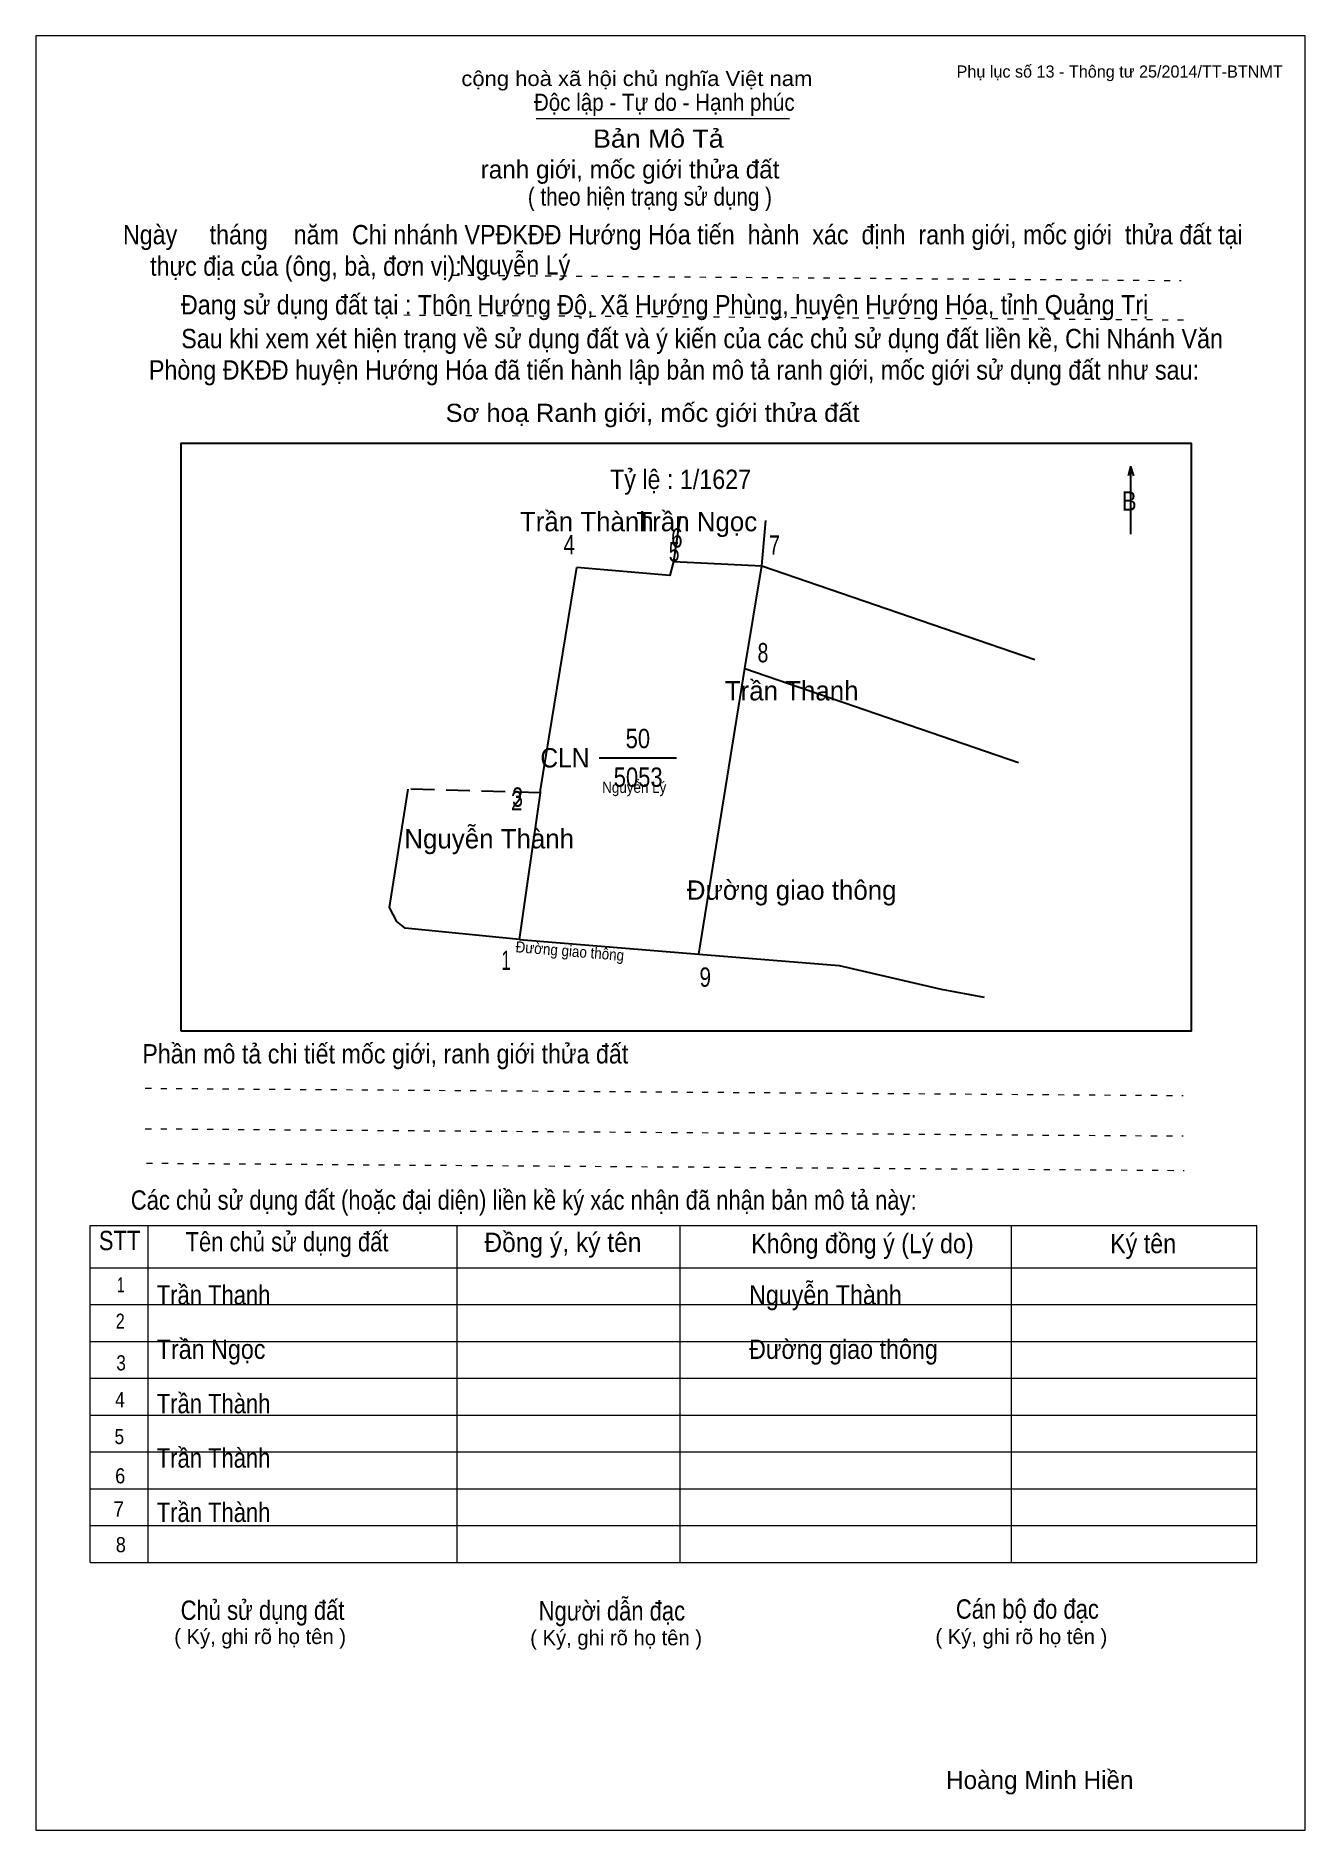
# Model space of a CAD drawing. Header units: centimetres. Extents: x 0 to 21, y 0 to 29.7.
import ezdxf
from ezdxf.enums import TextEntityAlignment as Align

# ---------------------------------------------------------------- set-up
doc = ezdxf.new("R2010")
doc.units = ezdxf.units.CM
doc.header["$LTSCALE"] = 0.13
doc.linetypes.add('DOTTED', pattern=[1.5, 0.3, -1.2])
doc.linetypes.add('MEDIUM_DASHED', pattern=[4.5, 3, -1.5])
for name, color, linetype, lineweight in [('1', 7, 'Continuous', 13), ('33', 7, 'Continuous', 25), ('6', 7, 'Continuous', 25), ('62', 7, 'Continuous', 13)]:
    doc.layers.add(name, color=color, linetype=linetype, lineweight=lineweight)
for name, color, linetype in [('2', 7, 'Continuous'), ('32', 7, 'Continuous'), ('34', 7, 'Continuous'), ('51', 7, 'Continuous'), ('63', 7, 'Continuous')]:
    doc.layers.add(name, color=color, linetype=linetype)

msp = doc.modelspace()

# ---------------------------------------------------------------- linework, layer by layer
at = {"layer": '1'}
msp.add_lwpolyline([(21, 0), (21, 29.7), (0, 29.7), (0, 0)], close=True, dxfattribs=at)
at = {"layer": '33'}
msp.add_line((9.32, 17.75), (10.6, 17.75), dxfattribs=at)
at = {"layer": '6'}
for p, q in [((10.66, 21.75), (10.55, 21)), ((12.01, 20.93), (12.08, 21.68)), ((8.35, 17.22), (8.95, 20.9)), ((10.55, 21), (12.01, 20.93)), ((11.73, 19.23), (12.01, 20.93)), ((12.01, 20.93), (16.53, 19.38)), ((10.97, 14.5), (11.73, 19.23)), ((11.73, 19.23), (16.26, 17.67)), ((8, 14.74), (10.97, 14.5))]:
    msp.add_line(p, q, dxfattribs=at)
at = {"layer": '6', "linetype": 'MEDIUM_DASHED'}
msp.add_line((8.35, 17.17), (6.16, 17.23), dxfattribs=at)
at = {"layer": '6'}
for points in [[(10.55, 21), (10.49, 20.77), (8.95, 20.9)], [(8, 14.74), (6.11, 14.93), (5.97, 15.04), (5.85, 15.27), (6.16, 17.23)], [(8, 14.74), (8.35, 17.17), (8.35, 17.22)], [(10.97, 14.5), (13.29, 14.31), (14.98, 13.92), (15.69, 13.79)]]:
    msp.add_lwpolyline(points, dxfattribs=at)
at = {"layer": '62'}
for p, q in [((8.28, 28.33), (12.47, 28.33)), ((0.9, 10.01), (20.2, 10.01)), ((0.9, 4.43), (0.9, 10.01)), ((1.86, 4.43), (1.86, 10.01)), ((6.97, 4.43), (6.97, 9.99)), ((10.66, 4.43), (10.66, 9.99)), ((16.14, 4.43), (16.14, 10.01)), ((20.2, 4.43), (20.2, 10.01)), ((0.9, 9.31), (20.2, 9.31)), ((0.9, 8.7), (20.2, 8.7)), ((0.9, 8.09), (20.2, 8.09)), ((0.9, 7.48), (20.2, 7.48)), ((0.9, 6.87), (20.2, 6.87)), ((0.9, 6.26), (20.2, 6.26)), ((0.9, 5.65), (20.2, 5.65)), ((0.9, 5.04), (20.2, 5.04)), ((0.9, 4.43), (20.2, 4.43))]:
    msp.add_line(p, q, dxfattribs=at)
at = {"layer": '62', "linetype": 'DOTTED'}
for p, q in [((6.89, 25.74), (18.95, 25.65)), ((6.09, 25.08), (19.04, 25)), ((1.81, 12.28), (18.98, 12.16)), ((1.81, 11.61), (18.98, 11.49)), ((1.83, 11.04), (19, 10.92))]:
    msp.add_line(p, q, dxfattribs=at)
at = {"layer": '62', "lineweight": 25}
for p, q in [((18.11, 22.58), (18.11, 21.45)), ((18.11, 22.57), (18.07, 22.42)), ((18.11, 22.57), (18.16, 22.42))]:
    msp.add_line(p, q, dxfattribs=at)
msp.add_lwpolyline([(2.4, 13.23), (19.12, 13.23), (19.12, 22.95), (2.4, 22.95)], close=True, dxfattribs=at)

# ---------------------------------------------------------------- texts
at = {"layer": '2', "width": 0.9}
msp.add_text('Nguyễn Lý', height=0.1844, dxfattribs=at).set_placement((9.9, 17.17), align=Align.CENTER)
msp.add_text('Đường giao thông', height=0.1844, rotation=355.386, dxfattribs=at).set_placement((8.828, 14.46), align=Align.CENTER)
at = {"layer": '32'}
for s, width, p in [('4', 0.8, (8.825, 21.12)), ('6', 0.8, (10.605, 21.23)), ('7', 0.75, (12.22, 21.11)), ('5', 0.75, (10.56, 21)), ('8', 0.75, (12.03, 19.33)), ('3', 0.75, (7.97, 16.94)), ('2', 0.8, (7.955, 16.88)), ('1', 0.65, (7.78, 14.24)), ('9', 0.8, (11.075, 13.96))]:
    msp.add_text(s, height=0.32, dxfattribs=dict(at, width=width)).set_placement(p, align=Align.CENTER)
at = {"layer": '33'}
for s, p in [('Trần Thành', (9.115, 21.5)), ('Trần Thành', (9.115, 21.5)), ('Trần Thành', (9.115, 21.5)), ('Trần Ngọc', (10.935, 21.5)), ('Trần Thanh', (12.505, 18.7)), ('Nguyễn Thành', (7.5, 16.25)), ('Đường giao thông', (12.505, 15.4))]:
    msp.add_text(s, height=0.32, dxfattribs=at).set_placement(p, align=Align.CENTER)
at = {"layer": '33', "width": 0.85}
for s, p in [('50', (9.96, 17.91)), ('5053', (9.965, 17.27))]:
    msp.add_text(s, height=0.32, dxfattribs=at).set_placement(p, align=Align.CENTER)
at = {"layer": '33', "width": 0.95}
msp.add_text('CLN', height=0.32, dxfattribs=at).set_placement((9.16, 17.59), align=Align.RIGHT)
at = {"layer": '34'}
for s, width, p in [('Nguyễn Lý', 0.9, (7, 25.75)), ('Trần Thanh', 0.85, (2, 8.7)), ('Nguyễn Thành', 0.9, (11.8, 8.7)), ('Trần Ngọc', 0.9, (2, 7.8)), ('Đường giao thông', 0.9, (11.8, 7.8)), ('Trần Thành', 0.85, (2, 6.9)), ('Trần Thành', 0.85, (2, 6)), ('Trần Thành', 0.85, (2, 5.1))]:
    msp.add_text(s, height=0.32, dxfattribs=dict(at, width=width)).set_placement(p)
at = {"layer": '51', "width": 0.9}
msp.add_text('Tỷ lệ : 1/1627', height=0.32, dxfattribs=at).set_placement((9.5, 22.2))
at = {"layer": '62'}
for s, height, width, p in [('cộng hoà xã hội chủ nghĩa Việt nam', 0.2474, 1.1, (7.04, 28.87)), ('Độc lập - Tự do - Hạnh phúc', 0.2828, 0.9, (8.24, 28.46)), ('Bản Mô Tả', 0.3, 1.1, (9.22, 27.85)), ('( theo hiện trạng sử dụng )', 0.3, 0.85, (8.14, 26.89)), ('Ngày     tháng    năm  Chi nhánh VPĐKĐĐ Hướng Hóa tiến  hành  xác  định  ranh giới, mốc giới  thửa đất tại ', 0.32, 0.9, (1.44, 26.25)), ('thực địa của (ông, bà, đơn vị): ', 0.32, 0.9, (1.89, 25.73)), ('Đang sử dụng đất tại : Thôn Hướng Độ, Xã Hướng Phùng, huyện Hướng Hóa, tỉnh Quảng Trị', 0.32, 0.9, (2.4, 25.09)), ('     Sau khi xem xét hiện trạng về sử dụng đất và ý kiến của các chủ sử dụng đất liền kề, Chi Nhánh Văn ', 0.32, 0.9, (1.87, 24.53)), ('Phòng ĐKĐĐ huyện Hướng Hóa đã tiến hành lập bản mô tả ranh giới, mốc giới sử dụng đất như sau:', 0.32, 0.9, (1.87, 24.01)), ('Sơ hoạ Ranh giới, mốc giới thửa đất', 0.3, 1.05, (6.78, 23.31)), ('B', 0.32, 0.85, (17.97, 21.84)), ('Phần mô tả chi tiết mốc giới, ranh giới thửa đất ', 0.32, 0.9, (1.76, 12.69)), ('Các chủ sử dụng đất (hoặc đại diện) liền kề ký xác nhận đã nhận bản mô tả này:', 0.32, 0.85, (1.57, 10.27))]:
    msp.add_text(s, height=height, dxfattribs=dict(at, width=width)).set_placement(p)
msp.add_text('ranh giới, mốc giới thửa đất', height=0.3, dxfattribs=at).set_placement((7.36, 27.34))
for s, height, width, p in [('STT', 0.32, 0.85, (1.385, 9.6)), ('Tên chủ sử dụng đất', 0.32, 0.85, (4.155, 9.58)), ('Đồng ý, ký tên', 0.32, 0.95, (8.72, 9.57)), ('Không đồng ý (Lý do)', 0.32, 0.9, (13.675, 9.55)), ('Ký tên', 0.32, 0.9, (18.32, 9.55)), ('1', 0.25, 0.7, (1.405, 8.9)), ('2', 0.25, 0.8, (1.395, 8.3)), ('3', 0.25, 0.85, (1.41, 7.61)), ('4', 0.25, 0.85, (1.39, 7)), ('5', 0.25, 0.85, (1.38, 6.39)), ('6', 0.25, 0.9, (1.395, 5.74)), ('7', 0.25, 0.95, (1.37, 5.19)), ('8', 0.25, 0.9, (1.405, 4.6)), ('Người dẫn đạc', 0.32, 0.85, (9.53, 3.47)), ('Chủ sử dụng đất', 0.32, 0.85, (3.75, 3.48)), ('Cán bộ đo đạc', 0.32, 0.85, (16.405, 3.5))]:
    msp.add_text(s, height=height, dxfattribs=dict(at, width=width)).set_placement(p, align=Align.CENTER)
for p in [(3.71, 3.08), (9.6, 3.06), (16.305, 3.08)]:
    msp.add_text('( Ký, ghi rõ họ tên )', height=0.25, dxfattribs=at).set_placement(p, align=Align.CENTER)
at = {"layer": '63'}
msp.add_text('Phụ lục số 13 - Thông tư 25/2014/TT-BTNMT', height=0.2, dxfattribs=at).set_placement((20.63, 29.01), align=Align.RIGHT)
msp.add_text('Hoàng Minh Hiền', height=0.3, dxfattribs=at).set_placement((16.61, 0.68), align=Align.CENTER)

doc.saveas('drawing.dxf')
